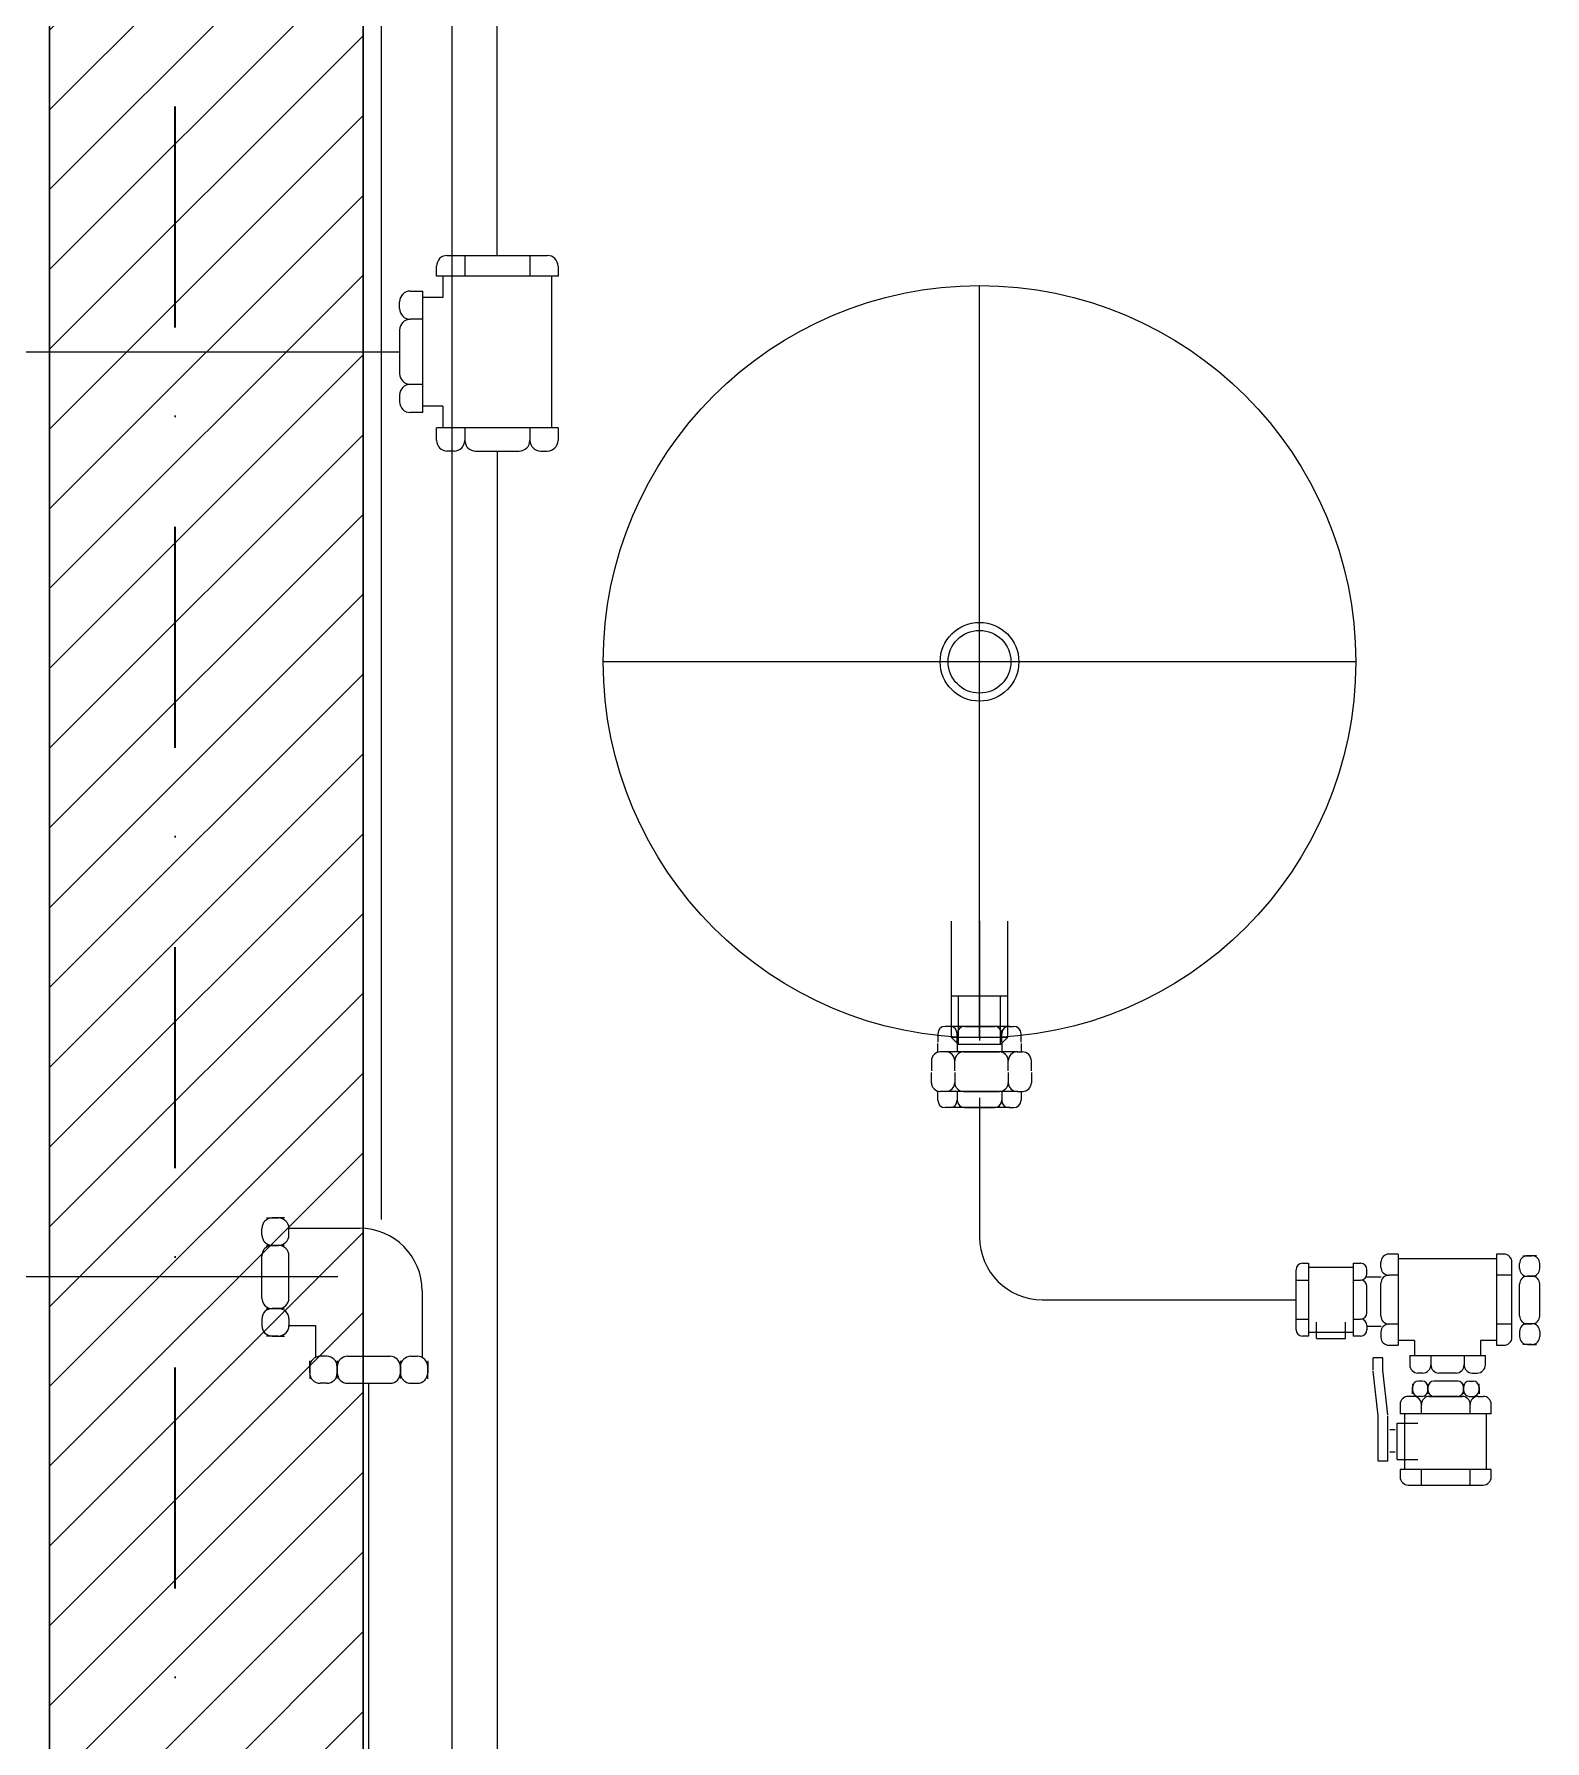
# Model space of a CAD drawing. Header units: millimetres. Extents: x 1322820 to 1391563, y 1051909 to 1098256.
# Drawn here: x 1351416 to 1352621, y 1080154 to 1081515 of the extents above; entities that cross this region are included whole.
import ezdxf
from ezdxf.enums import TextEntityAlignment as Align

# ---------------------------------------------------------------- set-up
doc = ezdxf.new("R2010")
doc.units = ezdxf.units.MM
doc.header["$MEASUREMENT"] = 0
for name, pattern in [('Dot & Dashed', [335.138881, 176.388884, -88.194442, 0, -70.555556]), ('R (2)', [10414, 5080, -2540, 254, -2540]), ('R (4)', [10414, 5080, -2540, 254, -2540]), ('strich_line', [2032, 1016, -1016])]:
    doc.linetypes.add(name, pattern=pattern)
doc.layers.get('0').update_dxf_attribs({"true_color": 0x787878})
for name, color, linetype, lineweight, true_color in [('instalatii - echipamente_Pen_No__1', 7, 'Continuous', 13, 0x787878), ('New_arhitectura - axe_Pen_No__201', 7, 'Continuous', 35, 0x787878), ('New_arhitectura - suprafete DTAC_Pen_No__14', 7, 'Continuous', 18, 0x787878), ('New_instalatii - echipamente_Pen_No__1', 7, 'Continuous', 13, 0x787878), ('New_rezistenta - pereti de rezistenta_Pen_No__21', 7, 'Continuous', 20, 0x787878)]:
    doc.layers.add(name, color=color, linetype=linetype, lineweight=lineweight, true_color=true_color)
doc.layers.add('New_arhitectura - axe', color=7, linetype='Continuous', true_color=0x787878)
doc.layers.add('New_rezistenta - pereti de rezistenta', color=7, linetype='Continuous', true_color=0x787878)
doc.styles.add('GENERATED_STYLE_1', font='arialbd.ttf')
doc.linetypes.add('1_ - 1_100  (2)', pattern='A,0,[5,A.39 PLAN MOBILARE - PLAN TERASA1.Shx,S=5.555556,R=0,X=0,Y=4.75314e-16],-700,0', length=700)
doc.linetypes.add('1_2_ - 1_100  (2)', pattern='A,0,[1,A.39 PLAN MOBILARE - PLAN TERASA1.Shx,S=5.555556,R=0,X=0,Y=0],-700,0', length=700)
doc.linetypes.add('2_ - 1_100', pattern='A,0,[3,A.39 PLAN MOBILARE - PLAN TERASA1.Shx,S=4.761905,R=0,X=0,Y=4.49293e-16],-600,0', length=600)
doc.linetypes.add('3_4_ - 1_100   (2)', pattern='A,0,[7,A.39 PLAN MOBILARE - PLAN TERASA1.Shx,S=5.555556,R=0,X=0,Y=0],-700,0', length=700)

# ---------------------------------------------------------------- blocks, each defined once
blk = doc.blocks.new('Wall_17_1', base_point=(1351428.5, 1078980.6))
at = {"layer": 'New_rezistenta - pereti de rezistenta', "linetype": 'Continuous', "lineweight": 0, "true_color": 0x000000}
h = blk.add_hatch(dxfattribs=at)
h.set_pattern_fill('BETON_ARMAT_0001', color=18, style=0, pattern_type=2)
h.set_pattern_definition([(45, (1356235.236, 1078942.57), (-31.8198, 31.8198), [])])
h.paths.add_polyline_path([(1351428.5, 1083520.6), (1351428.5, 1078980.6), (1351678.5, 1078980.6), (1351678.5, 1083520.6)])
at = {"layer": 'New_rezistenta - pereti de rezistenta_Pen_No__21', "color": 7, "linetype": 'Continuous', "lineweight": 20, "flags": 128}
for points in [[(1351428.5, 1083520.6), (1351428.5, 1078980.6)], [(1351678.5, 1078980.6), (1351678.5, 1083520.6)]]:
    blk.add_lwpolyline(points, dxfattribs=at)
blk = doc.blocks.new('Standard grid marker')
at = {"layer": 'New_arhitectura - axe_Pen_No__201', "linetype": 'Dot & Dashed', "lineweight": 35}
blk.add_line((1000, 0), (43350, 0), dxfattribs=at)
at = {"layer": 'New_arhitectura - axe_Pen_No__201', "lineweight": 35, "style": 'GENERATED_STYLE_1'}
for tag, p in [('AC_MarkerText_1_0', (-106.1, 7.1)), ('AC_MarkerText_1_1', (44456, 7.1))]:
    blk.add_attdef(tag, text='', height=125, rotation=270, dxfattribs=at).set_placement(p, align=Align.MIDDLE_CENTER)
blk = doc.blocks.new('terasa')
at = {"layer": 'instalatii - echipamente_Pen_No__1', "linetype": '3_4_ - 1_100   (2)', "lineweight": 13}
blk.add_line((1351692.977, 1082801.968), (1351692.977, 1080569.447), dxfattribs=at)
at = {"layer": 'instalatii - echipamente_Pen_No__1', "linetype": 'Continuous', "lineweight": 13}
for p, q in [((1351745.603, 1081338.251), (1351825.377, 1081338.251)), ((1351759.621, 1081338.251), (1351759.621, 1081321.695)), ((1351811.498, 1081338.251), (1351811.498, 1081321.695)), ((1351811.498, 1081338.251), (1351811.498, 1081321.695)), ((1351737.033, 1081321.695), (1351737.033, 1081329.681)), ((1351833.947, 1081321.695), (1351737.033, 1081321.695)), ((1351742.191, 1081321.997), (1351742.191, 1081304.758)), ((1351742.191, 1081321.997), (1351742.191, 1081304.758)), ((1351828.79, 1081321.997), (1351828.79, 1081200.921)), ((1351833.947, 1081329.681), (1351833.947, 1081321.762)), ((1351716.122, 1081309.916), (1351726.01, 1081309.916)), ((1351726.01, 1081213.002), (1351726.01, 1081309.916)), ((1351707.552, 1081295.898), (1351707.552, 1081301.346)), ((1351742.191, 1081304.758), (1351726.245, 1081304.758)), ((1351742.191, 1081304.758), (1351726.245, 1081304.758)), ((1351725.873, 1081287.328), (1351716.122, 1081287.328)), ((1351707.552, 1081278.758), (1351707.552, 1081244.021)), ((1351707.552, 1081226.881), (1351707.552, 1081221.572)), ((1351725.873, 1081235.451), (1351716.122, 1081235.451)), ((1351726.01, 1081213.002), (1351716.122, 1081213.002)), ((1351742.191, 1081218.159), (1351726.245, 1081218.159)), ((1351742.191, 1081218.159), (1351742.191, 1081200.921)), ((1351742.191, 1081218.159), (1351742.191, 1081200.921)), ((1351737.033, 1081190.798), (1351737.033, 1081200.686)), ((1351833.947, 1081200.686), (1351737.033, 1081200.686)), ((1351759.621, 1081200.549), (1351759.621, 1081190.798)), ((1351811.498, 1081200.549), (1351811.498, 1081190.798)), ((1351833.947, 1081200.686), (1351833.947, 1081190.798)), ((1351751.051, 1081182.227), (1351745.603, 1081182.227)), ((1351768.191, 1081182.227), (1351802.928, 1081182.227)), ((1351820.068, 1081182.227), (1351825.377, 1081182.227)), ((1352147.702, 1080714.635), (1352147.702, 1080807.219)), ((1352192.405, 1080807.219), (1352192.405, 1080714.635)), ((1352192.405, 1080747.578), (1352147.702, 1080747.578)), ((1352146.383, 1080723.433), (1352142.652, 1080723.433)), ((1352194.191, 1080723.433), (1352145.916, 1080723.433)), ((1352158.12, 1080723.433), (1352181.907, 1080723.433)), ((1352193.645, 1080723.433), (1352197.28, 1080723.433)), ((1352136.783, 1080717.564), (1352136.783, 1080710.793)), ((1352136.783, 1080703.024), (1352136.783, 1080709.795)), ((1352153.29, 1080709.047), (1352147.702, 1080714.635)), ((1352192.405, 1080714.635), (1352147.702, 1080714.635)), ((1352152.251, 1080710.887), (1352152.251, 1080717.564)), ((1352152.251, 1080709.702), (1352152.251, 1080703.024)), ((1352186.817, 1080709.047), (1352153.29, 1080709.047)), ((1352192.405, 1080714.635), (1352186.817, 1080709.047)), ((1352187.776, 1080710.887), (1352187.776, 1080717.564)), ((1352187.776, 1080709.702), (1352187.776, 1080703.024)), ((1352203.149, 1080710.793), (1352203.149, 1080717.564)), ((1352203.149, 1080709.795), (1352203.149, 1080703.024)), ((1352131.744, 1080695.947), (1352131.744, 1080687.822)), ((1352143.263, 1080702.99), (1352138.786, 1080702.99)), ((1352200.633, 1080702.99), (1352142.703, 1080702.99)), ((1352150.306, 1080687.934), (1352150.306, 1080695.947)), ((1352157.348, 1080702.99), (1352185.893, 1080702.99)), ((1352192.935, 1080687.934), (1352192.935, 1080695.947)), ((1352199.978, 1080702.99), (1352204.341, 1080702.99)), ((1352211.383, 1080687.822), (1352211.383, 1080695.947)), ((1352131.744, 1080678.499), (1352131.744, 1080686.625)), ((1352150.306, 1080686.512), (1352150.306, 1080678.499)), ((1352192.935, 1080686.512), (1352192.935, 1080678.499)), ((1352211.383, 1080686.625), (1352211.383, 1080678.499)), ((1352136.783, 1080664.466), (1352136.783, 1080671.238)), ((1352143.263, 1080671.457), (1352138.786, 1080671.457)), ((1352200.633, 1080671.457), (1352142.703, 1080671.457)), ((1352152.251, 1080671.144), (1352152.251, 1080664.466)), ((1352157.348, 1080671.457), (1352185.893, 1080671.457)), ((1352187.776, 1080671.144), (1352187.776, 1080664.466)), ((1352199.978, 1080671.457), (1352204.341, 1080671.457)), ((1352203.149, 1080671.238), (1352203.149, 1080664.466)), ((1352146.383, 1080658.598), (1352142.652, 1080658.598)), ((1352194.191, 1080658.598), (1352145.916, 1080658.598)), ((1352158.12, 1080658.598), (1352181.907, 1080658.598)), ((1352193.645, 1080658.598), (1352197.28, 1080658.598)), ((1351597.78, 1080557.089), (1351597.78, 1080562.249)), ((1351601.401, 1080570.577), (1351611.01, 1080570.577)), ((1351615.718, 1080570.577), (1351606.109, 1080570.577)), ((1351619.339, 1080557.089), (1351619.339, 1080562.249)), ((1351601.534, 1080548.761), (1351611.01, 1080548.761)), ((1351615.585, 1080548.761), (1351606.109, 1080548.761)), ((1351597.78, 1080506.676), (1351597.78, 1080540.432)), ((1351619.339, 1080506.676), (1351619.339, 1080540.432)), ((1352427.602, 1080534.48), (1352432.354, 1080534.48)), ((1352432.213, 1080531.385), (1352467.807, 1080531.385)), ((1352432.394, 1080534.48), (1352432.394, 1080476.331)), ((1352467.948, 1080534.48), (1352473.881, 1080534.48)), ((1352467.948, 1080534.48), (1352467.948, 1080476.331)), ((1352490.098, 1080531.328), (1352490.098, 1080535.31)), ((1352503.942, 1080541.738), (1352496.526, 1080541.738)), ((1352503.942, 1080541.738), (1352503.942, 1080469.052)), ((1352582.474, 1080537.87), (1352504.118, 1080537.87)), ((1352582.247, 1080541.738), (1352582.247, 1080469.052)), ((1352588.237, 1080541.738), (1352582.298, 1080541.738)), ((1352594.664, 1080475.48), (1352594.664, 1080535.31)), ((1352600.693, 1080530.321), (1352600.693, 1080534.191)), ((1352603.409, 1080540.437), (1352610.616, 1080540.437)), ((1352614.146, 1080540.437), (1352606.94, 1080540.437)), ((1352616.862, 1080530.321), (1352616.862, 1080534.191)), ((1352422.46, 1080481.473), (1352422.46, 1080529.338)), ((1352422.46, 1080521.01), (1352432.394, 1080521.01)), ((1352422.46, 1080521.01), (1352432.394, 1080521.01)), ((1352468.03, 1080521.01), (1352473.881, 1080521.01)), ((1352479.023, 1080526.152), (1352479.023, 1080529.338)), ((1352490.098, 1080492.421), (1352490.098, 1080518.473)), ((1352503.839, 1080524.901), (1352496.526, 1080524.901)), ((1352594.664, 1080524.901), (1352582.247, 1080524.901)), ((1352594.664, 1080524.901), (1352582.247, 1080524.901)), ((1352600.693, 1080492.511), (1352600.693, 1080517.829)), ((1352603.508, 1080524.075), (1352610.616, 1080524.075)), ((1352614.047, 1080524.075), (1352606.94, 1080524.075)), ((1352616.862, 1080492.511), (1352616.862, 1080517.829)), ((1352479.023, 1080495.026), (1352479.023, 1080515.868)), ((1351597.78, 1080490.019), (1351597.78, 1080484.725)), ((1351601.534, 1080498.347), (1351611.01, 1080498.347)), ((1351615.585, 1080498.347), (1351606.109, 1080498.347)), ((1351619.339, 1080490.019), (1351619.339, 1080484.725)), ((1352422.46, 1080489.884), (1352432.394, 1080489.884)), ((1352468.03, 1080489.884), (1352473.881, 1080489.884)), ((1351611.01, 1080476.396), (1351601.401, 1080476.396)), ((1351606.109, 1080476.396), (1351615.718, 1080476.396)), ((1352432.394, 1080476.331), (1352427.602, 1080476.331)), ((1352432.213, 1080479.426), (1352467.807, 1080479.426)), ((1352432.213, 1080479.426), (1352467.807, 1080479.426)), ((1352438.758, 1080474.454), (1352438.758, 1080487.576)), ((1352461.825, 1080474.454), (1352461.825, 1080487.576)), ((1352473.881, 1080476.331), (1352467.948, 1080476.331)), ((1352479.023, 1080484.742), (1352479.023, 1080481.473)), ((1352490.098, 1080479.566), (1352490.098, 1080475.48)), ((1352503.839, 1080485.993), (1352496.526, 1080485.993)), ((1352594.664, 1080485.993), (1352582.247, 1080485.993)), ((1352600.693, 1080480.019), (1352600.693, 1080476.048)), ((1352603.508, 1080486.265), (1352610.616, 1080486.265)), ((1352614.047, 1080486.265), (1352606.94, 1080486.265)), ((1352616.862, 1080480.019), (1352616.862, 1080476.048)), ((1352438.758, 1080474.454), (1352461.825, 1080474.454)), ((1352496.526, 1080469.052), (1352503.942, 1080469.052)), ((1352517.047, 1080472.92), (1352504.118, 1080472.92)), ((1352517.047, 1080472.92), (1352504.118, 1080472.92)), ((1352517.047, 1080472.92), (1352517.047, 1080460.961)), ((1352582.474, 1080472.92), (1352569.545, 1080472.92)), ((1352582.474, 1080472.92), (1352569.545, 1080472.92)), ((1352569.545, 1080472.92), (1352569.545, 1080460.961)), ((1352569.545, 1080472.92), (1352569.545, 1080460.961)), ((1352582.247, 1080469.052), (1352588.237, 1080469.052)), ((1352610.616, 1080469.802), (1352603.409, 1080469.802)), ((1352606.94, 1080469.802), (1352614.146, 1080469.802)), ((1351635.894, 1080447.047), (1351635.894, 1080456.657)), ((1351635.894, 1080451.949), (1351635.894, 1080442.34)), ((1351649.517, 1080460.277), (1351644.222, 1080460.277)), ((1351657.845, 1080456.524), (1351657.845, 1080447.047)), ((1351657.845, 1080442.473), (1351657.845, 1080451.949)), ((1351666.173, 1080460.277), (1351699.93, 1080460.277)), ((1351708.258, 1080456.524), (1351708.258, 1080447.047)), ((1351708.258, 1080442.473), (1351708.258, 1080451.949)), ((1351716.587, 1080460.277), (1351721.746, 1080460.277)), ((1351730.075, 1080456.657), (1351730.075, 1080447.047)), ((1351730.075, 1080442.34), (1351730.075, 1080451.949)), ((1352483.914, 1080449.32), (1352483.914, 1080458.985)), ((1352491.753, 1080458.985), (1352483.914, 1080458.985)), ((1352487.936, 1080412.688), (1352483.962, 1080448.454)), ((1352491.753, 1080449.32), (1352491.753, 1080458.985)), ((1352495.728, 1080413.553), (1352491.753, 1080449.32)), ((1352513.179, 1080460.785), (1352513.179, 1080453.369)), ((1352513.179, 1080460.785), (1352573.413, 1080460.785)), ((1352530.016, 1080460.682), (1352530.016, 1080453.369)), ((1352556.472, 1080460.682), (1352556.472, 1080453.369)), ((1352573.413, 1080453.369), (1352573.413, 1080460.785)), ((1351649.517, 1080438.719), (1351644.222, 1080438.719)), ((1351666.173, 1080438.719), (1351699.93, 1080438.719)), ((1351716.587, 1080438.719), (1351721.746, 1080438.719)), ((1352515.411, 1080438.4), (1352515.411, 1080432.995)), ((1352515.411, 1080430.347), (1352515.411, 1080435.752)), ((1352523.588, 1080446.941), (1352519.606, 1080446.941)), ((1352522.998, 1080440.437), (1352520.096, 1080440.437)), ((1352527.683, 1080438.325), (1352527.683, 1080432.995)), ((1352527.683, 1080430.422), (1352527.683, 1080435.752)), ((1352551.355, 1080440.437), (1352532.367, 1080440.437)), ((1352550.044, 1080446.941), (1352536.443, 1080446.941)), ((1352556.04, 1080438.325), (1352556.04, 1080432.995)), ((1352556.04, 1080430.422), (1352556.04, 1080435.752)), ((1352560.725, 1080440.437), (1352563.703, 1080440.437)), ((1352562.899, 1080446.941), (1352566.985, 1080446.941)), ((1352568.388, 1080432.995), (1352568.388, 1080438.4)), ((1352568.388, 1080435.752), (1352568.388, 1080430.347)), ((1352505.467, 1080421.883), (1352505.467, 1080414.467)), ((1352515.98, 1080428.31), (1352511.894, 1080428.31)), ((1352522.998, 1080428.31), (1352520.096, 1080428.31)), ((1352522.408, 1080414.569), (1352522.408, 1080421.883)), ((1352528.835, 1080428.31), (1352554.887, 1080428.31)), ((1352551.355, 1080428.31), (1352532.367, 1080428.31)), ((1352560.725, 1080428.31), (1352563.703, 1080428.31)), ((1352561.315, 1080414.569), (1352561.315, 1080421.883)), ((1352567.743, 1080428.31), (1352571.724, 1080428.31)), ((1352578.152, 1080414.467), (1352578.152, 1080421.883)), ((1352487.936, 1080376.701), (1352487.936, 1080412.688)), ((1352495.775, 1080376.701), (1352495.775, 1080412.688)), ((1352578.152, 1080414.467), (1352505.467, 1080414.467)), ((1352509.335, 1080369.798), (1352509.335, 1080414.29)), ((1352509.335, 1080369.798), (1352509.335, 1080414.29)), ((1352574.284, 1080369.798), (1352574.284, 1080414.29)), ((1352501.59, 1080401.671), (1352497.305, 1080401.671)), ((1352503.12, 1080406.812), (1352519.522, 1080406.812)), ((1352503.12, 1080377.979), (1352503.12, 1080406.812)), ((1352501.59, 1080383.8), (1352497.305, 1080383.8)), ((1352495.775, 1080376.701), (1352487.936, 1080376.701)), ((1352503.12, 1080377.979), (1352519.522, 1080377.979)), ((1352505.467, 1080370.024), (1352505.467, 1080364.034)), ((1352578.152, 1080370.024), (1352505.467, 1080370.024)), ((1352522.408, 1080357.607), (1352522.408, 1080370.024)), ((1352561.315, 1080357.607), (1352561.315, 1080370.024)), ((1352561.315, 1080357.607), (1352561.315, 1080370.024)), ((1352578.152, 1080364.034), (1352578.152, 1080369.974)), ((1352511.894, 1080357.607), (1352571.724, 1080357.607))]:
    blk.add_line(p, q, dxfattribs=at)
at = {"layer": 'instalatii - echipamente_Pen_No__1', "linetype": 'R (4)', "lineweight": 13}
blk.add_line((1352170.053, 1080807.219), (1352170.053, 1080712.154), dxfattribs=at)
at = {"layer": 'instalatii - echipamente_Pen_No__1', "linetype": 'strich_line', "lineweight": 13}
for p, q in [((1352153.29, 1080709.047), (1352153.29, 1080747.578)), ((1352186.817, 1080709.047), (1352186.817, 1080747.578))]:
    blk.add_line(p, q, dxfattribs=at)
at = {"layer": 'instalatii - echipamente_Pen_No__1', "linetype": 'Continuous', "lineweight": 13}
for centre, radius, start, end in [((1351745.603, 1081329.681), 8.57, 90, 180), ((1351825.377, 1081329.681), 8.57, 0, 90), ((1351716.122, 1081301.346), 8.57, 90, 180), ((1351716.122, 1081295.898), 8.57, 180, 270), ((1351716.122, 1081278.758), 8.57, 90, 180), ((1351716.122, 1081244.021), 8.57, 180, 270), ((1351716.122, 1081226.881), 8.57, 90, 180), ((1351716.122, 1081221.572), 8.57, 180, 270), ((1351745.603, 1081190.798), 8.57, 180, 270), ((1351751.051, 1081190.798), 8.57, 270, 0), ((1351768.191, 1081190.798), 8.57, 180, 270), ((1351802.928, 1081190.798), 8.57, 270, 0), ((1351820.068, 1081190.798), 8.57, 180, 270), ((1351825.377, 1081190.798), 8.57, 270, 0), ((1352142.652, 1080717.564), 5.869, 90, 180), ((1352146.383, 1080717.564), 5.869, 0, 90), ((1352158.12, 1080717.564), 5.869, 90, 180), ((1352181.907, 1080717.564), 5.869, 0, 90), ((1352193.645, 1080717.564), 5.869, 90, 180), ((1352197.28, 1080717.564), 5.869, 0, 90), ((1352138.786, 1080695.947), 7.043, 90, 180), ((1352143.263, 1080695.947), 7.043, 0, 90), ((1352157.348, 1080695.947), 7.043, 90, 180), ((1352185.893, 1080695.947), 7.043, 0, 90), ((1352199.978, 1080695.947), 7.043, 90, 180), ((1352204.341, 1080695.947), 7.043, 0, 90), ((1352138.786, 1080678.499), 7.043, 180, 270), ((1352143.263, 1080678.499), 7.043, 270, 0), ((1352157.348, 1080678.499), 7.043, 180, 270), ((1352185.893, 1080678.499), 7.043, 270, 0), ((1352199.978, 1080678.499), 7.043, 180, 270), ((1352204.341, 1080678.499), 7.043, 270, 0), ((1352142.652, 1080664.466), 5.869, 180, 270), ((1352146.383, 1080664.466), 5.869, 270, 0), ((1352158.12, 1080664.466), 5.869, 180, 270), ((1352181.907, 1080664.466), 5.869, 270, 0), ((1352193.645, 1080664.466), 5.869, 180, 270), ((1352197.28, 1080664.466), 5.869, 270, 0), ((1351606.109, 1080562.249), 8.328, 90, 180), ((1351611.01, 1080562.249), 8.328, 0, 90), ((1351606.109, 1080557.089), 8.328, 180, 270), ((1351606.109, 1080540.432), 8.328, 90, 180), ((1351611.01, 1080557.089), 8.328, 270, 0), ((1351611.01, 1080540.432), 8.328, 0, 90), ((1352427.602, 1080529.338), 5.142, 90, 180), ((1352473.881, 1080529.338), 5.142, 0, 90), ((1352496.526, 1080535.31), 6.428, 90, 180), ((1352496.526, 1080531.328), 6.428, 180, 270), ((1352588.237, 1080535.31), 6.428, 0, 90), ((1352606.94, 1080534.191), 6.246, 90, 180), ((1352606.94, 1080530.321), 6.246, 180, 270), ((1352610.616, 1080534.191), 6.246, 0, 90), ((1352610.616, 1080530.321), 6.246, 270, 0), ((1352473.881, 1080526.152), 5.142, 270, 0), ((1352473.881, 1080515.868), 5.142, 0, 90), ((1352496.526, 1080518.473), 6.428, 90, 180), ((1352606.94, 1080517.829), 6.246, 90, 180), ((1352610.616, 1080517.829), 6.246, 0, 90), ((1351606.109, 1080506.676), 8.328, 180, 270), ((1351611.01, 1080506.676), 8.328, 270, 0), ((1351606.109, 1080490.019), 8.328, 90, 180), ((1351611.01, 1080490.019), 8.328, 0, 90), ((1352473.881, 1080495.026), 5.142, 270, 0), ((1352473.881, 1080484.742), 5.142, 0, 90), ((1352496.526, 1080492.421), 6.428, 180, 270), ((1352606.94, 1080492.511), 6.246, 180, 270), ((1352610.616, 1080492.511), 6.246, 270, 0), ((1351606.109, 1080484.725), 8.328, 180, 270), ((1351611.01, 1080484.725), 8.328, 270, 0), ((1352427.602, 1080481.473), 5.142, 180, 270), ((1352473.881, 1080481.473), 5.142, 270, 0), ((1352496.526, 1080479.566), 6.428, 90, 180), ((1352606.94, 1080480.019), 6.246, 90, 180), ((1352606.94, 1080476.048), 6.246, 180, 270), ((1352610.616, 1080480.019), 6.246, 0, 90), ((1352610.616, 1080476.048), 6.246, 270, 0), ((1352496.526, 1080475.48), 6.428, 180, 270), ((1352588.237, 1080475.48), 6.428, 270, 0), ((1351644.222, 1080451.949), 8.328, 90, 180), ((1351649.517, 1080451.949), 8.328, 0, 90), ((1351666.173, 1080451.949), 8.328, 90, 180), ((1351699.93, 1080451.949), 8.328, 0, 90), ((1351716.587, 1080451.949), 8.328, 90, 180), ((1351721.746, 1080451.949), 8.328, 0, 90), ((1352519.606, 1080453.369), 6.428, 180, 270), ((1352523.588, 1080453.369), 6.428, 270, 0), ((1352536.443, 1080453.369), 6.428, 180, 270), ((1352550.044, 1080453.369), 6.428, 270, 0), ((1352562.899, 1080453.369), 6.428, 180, 270), ((1352566.985, 1080453.369), 6.428, 270, 0), ((1351644.222, 1080447.047), 8.328, 180, 270), ((1351649.517, 1080447.047), 8.328, 270, 0), ((1351666.173, 1080447.047), 8.328, 180, 270), ((1351699.93, 1080447.047), 8.328, 270, 0), ((1351716.587, 1080447.047), 8.328, 180, 270), ((1351721.746, 1080447.047), 8.328, 270, 0), ((1352520.096, 1080435.752), 4.685, 90, 180), ((1352522.998, 1080435.752), 4.685, 0, 90), ((1352532.367, 1080435.752), 4.685, 90, 180), ((1352551.355, 1080435.752), 4.685, 0, 90), ((1352560.725, 1080435.752), 4.685, 90, 180), ((1352563.703, 1080435.752), 4.685, 0, 90), ((1352511.894, 1080421.883), 6.428, 90, 180), ((1352520.096, 1080432.995), 4.685, 180, 270), ((1352515.98, 1080421.883), 6.428, 0, 90), ((1352528.835, 1080421.883), 6.428, 90, 180), ((1352522.998, 1080432.995), 4.685, 270, 0), ((1352532.367, 1080432.995), 4.685, 180, 270), ((1352551.355, 1080432.995), 4.685, 270, 0), ((1352554.887, 1080421.883), 6.428, 0, 90), ((1352560.725, 1080432.995), 4.685, 180, 270), ((1352567.743, 1080421.883), 6.428, 90, 180), ((1352563.703, 1080432.995), 4.685, 270, 0), ((1352571.724, 1080421.883), 6.428, 0, 90), ((1352511.894, 1080364.034), 6.428, 180, 270), ((1352571.724, 1080364.034), 6.428, 270, 0)]:
    blk.add_arc(centre, radius, start, end, dxfattribs=at)
at = {"layer": 'New_arhitectura - suprafete DTAC_Pen_No__14', "linetype": 'Continuous', "lineweight": 18, "flags": 128}
for points in [[(1351428.502, 1079220.6), (1351428.502, 1083220.6), (1346928.502, 1083220.6), (1346928.502, 1079220.6)], [(1351678.502, 1082870.6), (1351678.502, 1079320.65), (1356178.539, 1079320.65), (1356178.539, 1079770.6), (1356828.539, 1079770.6), (1356828.539, 1082870.6)]]:
    blk.add_lwpolyline(points, close=True, dxfattribs=at)
at = {"layer": 'New_instalatii - echipamente_Pen_No__1', "linetype": '1_2_ - 1_100  (2)', "lineweight": 13}
blk.add_line((1351749.607, 1079926.699), (1351749.607, 1083208.259), dxfattribs=at)
at = {"layer": 'New_instalatii - echipamente_Pen_No__1', "linetype": '2_ - 1_100', "lineweight": 13}
for p, q in [((1351785.49, 1081338.251), (1351785.49, 1081858.026)), ((1351255.544, 1081261.32), (1351707.552, 1081261.32)), ((1351785.49, 1081182.227), (1351785.49, 1080176.733)), ((1351785.49, 1080662.973), (1351785.49, 1080043.198)), ((1351658.341, 1080523.554), (1351399.697, 1080523.554)), ((1351683.052, 1079994.656), (1351683.052, 1080438.719))]:
    blk.add_line(p, q, dxfattribs=at)
at = {"layer": 'New_instalatii - echipamente_Pen_No__1', "linetype": 'R (2)', "lineweight": 13}
for p, q in [((1352170.053, 1080714.182), (1352170.053, 1081314.182)), ((1352470.053, 1081014.182), (1351870.053, 1081014.182))]:
    blk.add_line(p, q, dxfattribs=at)
at = {"layer": 'New_instalatii - echipamente_Pen_No__1', "linetype": '1_ - 1_100  (2)', "lineweight": 13}
for p, q in [((1352170.053, 1080666.533), (1352170.053, 1080555.406)), ((1352220.053, 1080505.406), (1352422.46, 1080505.406))]:
    blk.add_line(p, q, dxfattribs=at)
at = {"layer": 'New_instalatii - echipamente_Pen_No__1', "linetype": 'Continuous', "lineweight": 13}
for p, q in [((1351619.339, 1080562.384), (1351675.625, 1080562.384)), ((1352490.474, 1080523.429), (1352479.023, 1080523.429)), ((1351725.625, 1080512.384), (1351725.625, 1080459.388)), ((1351619.339, 1080484.725), (1351640.478, 1080484.725)), ((1351640.478, 1080484.725), (1351640.478, 1080459.388)), ((1352490.474, 1080484.118), (1352479.023, 1080484.118))]:
    blk.add_line(p, q, dxfattribs=at)
for radius in [300, 31.378, 25]:
    blk.add_circle((1352170.053, 1081014.182), radius, dxfattribs=at)
blk.add_arc((1351675.625, 1080512.384), 50, 0, 90, dxfattribs=at)
at = {"layer": 'New_instalatii - echipamente_Pen_No__1', "linetype": '1_ - 1_100  (2)', "lineweight": 13}
blk.add_arc((1352220.053, 1080555.406), 50, 180, 270, dxfattribs=at)
at = {"layer": 'New_arhitectura - axe', "linetype": 'Continuous', "lineweight": 13, "zscale": 1000, "rotation": 90}
blk.add_blockref('Standard grid marker', (1351528.502, 1052120.65), dxfattribs=at)
at = {"layer": 'New_rezistenta - pereti de rezistenta', "lineweight": 20}
blk.add_blockref('Wall_17_1', (1351428.502, 1078980.6), dxfattribs=at)

msp = doc.modelspace()

# ---------------------------------------------------------------- block references
msp.add_blockref('terasa', (0, 0))

doc.saveas('drawing.dxf')
